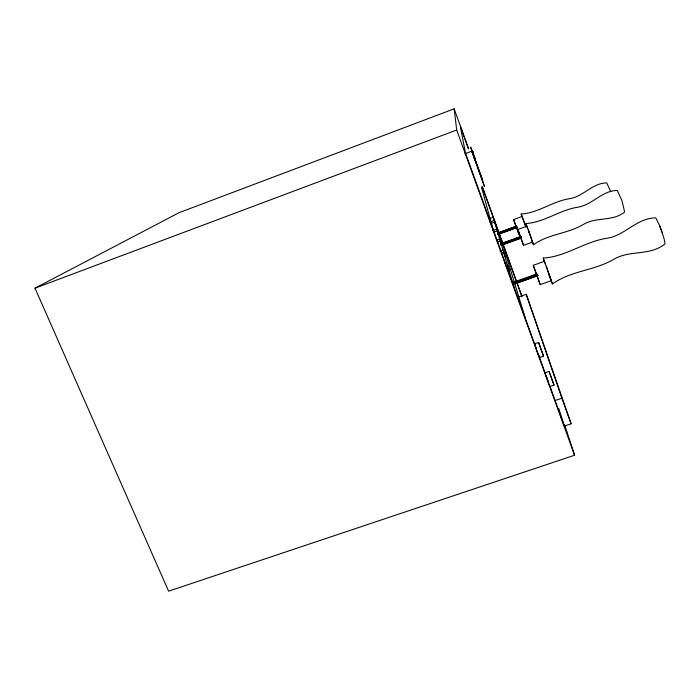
<?xml version="1.0" encoding="UTF-8"?>
<svg xmlns="http://www.w3.org/2000/svg" width="700" height="700" viewBox="0 0 700 700"><rect width="100%" height="100%" fill="white"/><g stroke="black" fill="none" stroke-linecap="round" stroke-linejoin="round"><path stroke-width="1.05" d="M521.194 238.954L523.556 245.35L532.569 242.104L525.945 223.536C544.381 222.355 559.204 210.245 577.097 207.322C592.139 205.398 601.755 190.505 617.312 190.461L622.038 200.874L624.636 212.004C612.684 221.847 595.866 216.554 583.117 224.639C567.508 233.774 548.433 233.931 533.514 244.755L531.729 240.082M545.431 263.979L544.372 261.319L533.269 265.335L540.207 284.637L551.329 280.7L543.218 258.081C565.871 256.672 584.15 241.92 606.13 238.394C624.654 236.066 636.606 217.884 655.734 217.857L659.68 225.741L662.183 232.593L664.134 239.015L665 243.259L664.562 244.195C649.793 256.183 629.16 249.699 613.419 259.543C594.204 270.637 570.806 270.777 552.423 283.938L549.316 275.817M564.769 425.092L574.569 455.227L168.604 591.168L35 288.181L179.051 212.686L454.16 108.832L468.256 147.814M35 288.181L456.706 130.016L454.16 108.832M464.923 153.746L471.765 151.2L473.358 155.409M489.239 218.75L493.211 217.298L496.108 226.03L494.637 222.084L491.566 223.204M490.105 221.97L494.165 220.491M515.918 226.196L513.599 219.564L522.069 216.492L525.954 227.089L521.176 213.999C538.457 212.879 552.326 201.513 569.091 198.756C583.188 196.945 592.165 182.971 606.734 182.919L610.75 191.686M492.748 230.632L496.755 229.18L494.637 222.084M494.244 232.068L497.28 230.965L498.82 235.095L496.755 229.18M498.102 232.82L516.617 226.118M498.129 232.986L516.617 226.161M498.278 233.257L516.74 226.432M498.505 233.765L516.985 227.08M498.505 233.905L516.994 227.211M497.569 234.43L517.108 227.36M497.586 234.605L517.116 227.483M520.301 236.46L517.86 229.46L526.89 226.196L527.704 228.244M496.668 240.021L499.66 238.945L497.28 230.965M497.227 242.043L500.255 240.949L501.874 245.289L499.66 238.945M500.605 243.819L521.141 236.407M501.646 243.582L520.117 236.924M500.719 244.169L521.273 236.757M502.775 243.547L520.249 237.239M500.972 244.877L521.535 237.457M503.02 244.248L521.544 237.571M520.651 238.149L501.13 245.289L520.651 238.289M499.949 251.064L502.95 249.987L500.255 240.949M501.602 252.998L503.633 252.271L505.339 256.83L502.95 249.987M504.674 263.305L506.704 262.579L503.633 252.271M505.426 265.939L507.483 265.204L509.285 270.007L506.704 262.579M512.767 282.459L536.48 274.041M512.925 282.949L537.696 274.137M512.304 284.191L537.005 275.398M513.459 284.305L538.186 275.502L512.523 284.664M518.551 297.019L526.242 294.297L571.13 423.806L564.392 426.081L549.946 386.216M534.476 343.901L538.597 342.466L543.532 356.178L539.394 357.613L534.476 343.901L534.844 344.811M544.968 372.855L549.08 371.438L553.997 385.114L549.876 386.531L544.968 372.855L545.3 373.669M555.126 400.514L561.89 398.204L571.13 423.806M551.329 280.7L550.891 279.79M553.997 385.114L549.08 371.438M532.28 241.421L532.569 242.104M533.278 265.283L540.234 284.637M517.86 229.46L523.556 245.35M513.599 219.564L518.954 234.491L516.644 227.885M475.073 158.594L474.504 157.054M549.29 275.564L550.2 278.014M473.401 155.759L474.495 158.804L474.285 158.191M472.185 151.401L472.964 153.615M473.077 153.93L472.885 153.344M659.68 225.741L662.183 232.593M474.609 158.812L482.781 180.74L470.619 147.079L474.014 156.721M535.771 347.305L536.366 348.941M546.788 377.703L546.201 376.084L548.468 382.13M473.13 152.303C471.494 147.831 474.863 157.08 473.226 152.617M474.407 156.713L473.839 155.173L475.081 158.602M482.352 186.795L522.043 296.555M468.492 148.934L460.311 126.315L465.491 153.134L536.261 348.442M482.204 186.856L521.649 295.925M538.108 353.544L545.51 373.966M456.706 130.016L574.569 455.227M546.315 266.158L552.423 283.938M548.293 272.974L548.975 274.873M528.369 229.906L533.514 244.755M477.164 165.471L474.32 157.57M477.706 167.344L484.566 186.655L471.765 151.2M541.109 349.283L543.532 356.178M541.021 349.352L538.597 342.466M528.421 230.825L528.99 232.426M526.242 294.297L561.89 398.204M538.72 355.547L539.096 356.65M521.946 216.44L521.176 213.999M526.741 226.091L525.945 223.536M544.416 261.975L543.218 258.081M558.679 408.398L564.392 426.081M501.218 239.435L525.534 318.832M507.483 265.204L513.861 286.641M481.469 187.101L492.905 228.786"/></g></svg>
